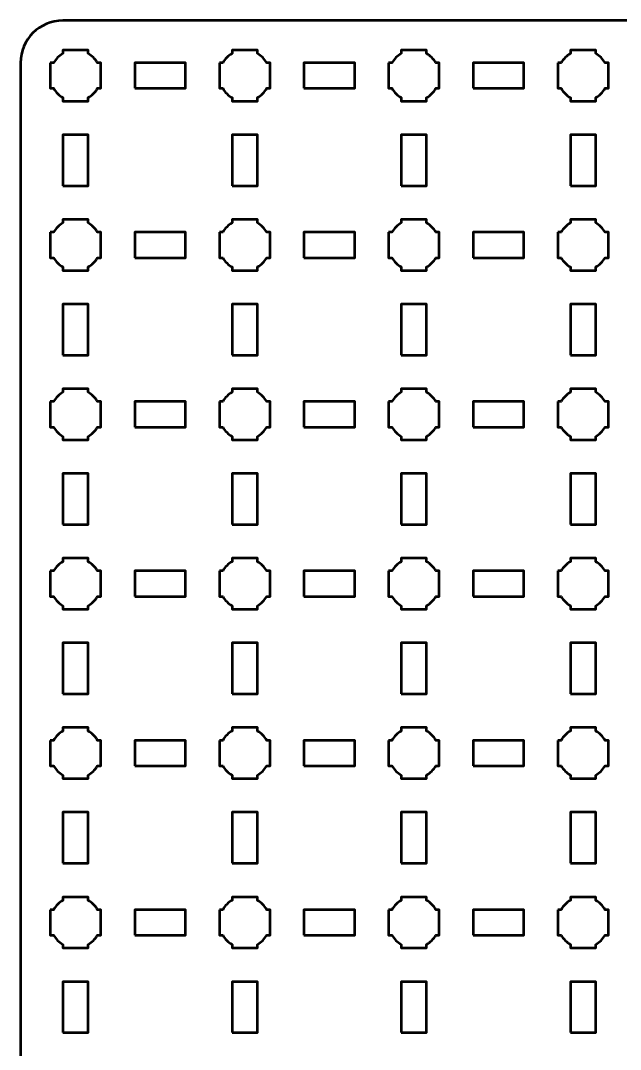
# Model space of a CAD drawing. Header units: centimetres. Extents: x -40.1 to 19.1, y -39.5 to 9.8.
# Drawn here: x -40.15 to -33.06, y -2.35 to 9.8 of the extents above; entities that cross this region are included whole.
import ezdxf

# ---------------------------------------------------------------- set-up
doc = ezdxf.new("R2010")
doc.units = ezdxf.units.CM
doc.header["$MEASUREMENT"] = 0
doc.layers.add('Layer 1', color=7, linetype='Continuous')

msp = doc.modelspace()

# ---------------------------------------------------------------- linework, layer by layer
at = {"layer": 'Layer 1', "color": 250, "lineweight": 53}
for points in [[(-38.8, 9), (-38.2, 9), (-38.2, 9.3), (-38.8, 9.3), (-38.8, 9)], [(-36.8, 9), (-36.2, 9), (-36.2, 9.3), (-36.8, 9.3), (-36.8, 9)], [(-34.8, 9), (-34.2, 9), (-34.2, 9.3), (-34.8, 9.3), (-34.8, 9)], [(-39.65, 7.85), (-39.35, 7.85), (-39.35, 8.45), (-39.65, 8.45), (-39.65, 7.85)], [(-37.65, 7.85), (-37.35, 7.85), (-37.35, 8.45), (-37.65, 8.45), (-37.65, 7.85)], [(-35.65, 7.85), (-35.35, 7.85), (-35.35, 8.45), (-35.65, 8.45), (-35.65, 7.85)], [(-33.65, 7.85), (-33.35, 7.85), (-33.35, 8.45), (-33.65, 8.45), (-33.65, 7.85)], [(-38.8, 7), (-38.2, 7), (-38.2, 7.3), (-38.8, 7.3), (-38.8, 7)], [(-36.8, 7), (-36.2, 7), (-36.2, 7.3), (-36.8, 7.3), (-36.8, 7)], [(-34.8, 7), (-34.2, 7), (-34.2, 7.3), (-34.8, 7.3), (-34.8, 7)], [(-39.65, 5.85), (-39.35, 5.85), (-39.35, 6.45), (-39.65, 6.45), (-39.65, 5.85)], [(-37.65, 5.85), (-37.35, 5.85), (-37.35, 6.45), (-37.65, 6.45), (-37.65, 5.85)], [(-35.65, 5.85), (-35.35, 5.85), (-35.35, 6.45), (-35.65, 6.45), (-35.65, 5.85)], [(-33.65, 5.85), (-33.35, 5.85), (-33.35, 6.45), (-33.65, 6.45), (-33.65, 5.85)], [(-38.8, 5), (-38.2, 5), (-38.2, 5.3), (-38.8, 5.3), (-38.8, 5)], [(-36.8, 5), (-36.2, 5), (-36.2, 5.3), (-36.8, 5.3), (-36.8, 5)], [(-34.8, 5), (-34.2, 5), (-34.2, 5.3), (-34.8, 5.3), (-34.8, 5)], [(-39.65, 3.85), (-39.35, 3.85), (-39.35, 4.45), (-39.65, 4.45), (-39.65, 3.85)], [(-37.65, 3.85), (-37.35, 3.85), (-37.35, 4.45), (-37.65, 4.45), (-37.65, 3.85)], [(-35.65, 3.85), (-35.35, 3.85), (-35.35, 4.45), (-35.65, 4.45), (-35.65, 3.85)], [(-33.65, 3.85), (-33.35, 3.85), (-33.35, 4.45), (-33.65, 4.45), (-33.65, 3.85)], [(-38.8, 3), (-38.2, 3), (-38.2, 3.3), (-38.8, 3.3), (-38.8, 3)], [(-36.8, 3), (-36.2, 3), (-36.2, 3.3), (-36.8, 3.3), (-36.8, 3)], [(-34.8, 3), (-34.2, 3), (-34.2, 3.3), (-34.8, 3.3), (-34.8, 3)], [(-39.65, 1.85), (-39.35, 1.85), (-39.35, 2.45), (-39.65, 2.45), (-39.65, 1.85)], [(-37.65, 1.85), (-37.35, 1.85), (-37.35, 2.45), (-37.65, 2.45), (-37.65, 1.85)], [(-35.65, 1.85), (-35.35, 1.85), (-35.35, 2.45), (-35.65, 2.45), (-35.65, 1.85)], [(-33.65, 1.85), (-33.35, 1.85), (-33.35, 2.45), (-33.65, 2.45), (-33.65, 1.85)], [(-38.8, 1), (-38.2, 1), (-38.2, 1.3), (-38.8, 1.3), (-38.8, 1)], [(-36.8, 1), (-36.2, 1), (-36.2, 1.3), (-36.8, 1.3), (-36.8, 1)], [(-34.8, 1), (-34.2, 1), (-34.2, 1.3), (-34.8, 1.3), (-34.8, 1)], [(-39.65, -0.15), (-39.35, -0.15), (-39.35, 0.45), (-39.65, 0.45), (-39.65, -0.15)], [(-37.65, -0.15), (-37.35, -0.15), (-37.35, 0.45), (-37.65, 0.45), (-37.65, -0.15)], [(-35.65, -0.15), (-35.35, -0.15), (-35.35, 0.45), (-35.65, 0.45), (-35.65, -0.15)], [(-33.65, -0.15), (-33.35, -0.15), (-33.35, 0.45), (-33.65, 0.45), (-33.65, -0.15)], [(-38.8, -1), (-38.2, -1), (-38.2, -0.7), (-38.8, -0.7), (-38.8, -1)], [(-36.8, -1), (-36.2, -1), (-36.2, -0.7), (-36.8, -0.7), (-36.8, -1)], [(-34.8, -1), (-34.2, -1), (-34.2, -0.7), (-34.8, -0.7), (-34.8, -1)], [(-39.65, -2.15), (-39.35, -2.15), (-39.35, -1.55), (-39.65, -1.55), (-39.65, -2.15)], [(-37.65, -2.15), (-37.35, -2.15), (-37.35, -1.55), (-37.65, -1.55), (-37.65, -2.15)], [(-35.65, -2.15), (-35.35, -2.15), (-35.35, -1.55), (-35.65, -1.55), (-35.65, -2.15)], [(-33.65, -2.15), (-33.35, -2.15), (-33.35, -1.55), (-33.65, -1.55), (-33.65, -2.15)]]:
    msp.add_lwpolyline(points, close=True, dxfattribs=at)
msp.add_open_spline([(-40.15, -39), (-40.15, -39), (-40.15, 9.3), (-40.15, 9.3), (-40.15, 9.3), (-40.15, 9.57609), (-39.92609, 9.8), (-39.65, 9.8), (-39.65, 9.8), (-39.65, 9.8), (18.65, 9.8), (18.65, 9.8), (18.65, 9.8), (18.92609, 9.8), (19.15, 9.57609), (19.15, 9.3), (19.15, 9.3), (19.15, 9.3), (19.15, -39), (19.15, -39), (19.15, -39), (19.15, -39.27609), (18.92609, -39.5), (18.65, -39.5), (18.65, -39.5), (18.65, -39.5), (-39.65, -39.5), (-39.65, -39.5), (-39.65, -39.5), (-39.92609, -39.5), (-40.15, -39.27609), (-40.15, -39)], degree=3, knots=[0, 0, 0, 0, 0.125, 0.125, 0.125, 0.125, 0.25, 0.25, 0.25, 0.25, 0.375, 0.375, 0.375, 0.375, 0.5, 0.5, 0.5, 0.5, 0.625, 0.625, 0.625, 0.625, 0.75, 0.75, 0.75, 0.75, 0.875, 0.875, 0.875, 0.875, 1, 1, 1, 1], dxfattribs=at)
at = {"layer": 'Layer 1', "lineweight": 53}
for points in [[(-39.8, 9.3), (-39.8, 9.3), (-39.75985, 9.3), (-39.75985, 9.3), (-39.75985, 9.3), (-39.7335, 9.34553), (-39.69553, 9.3835), (-39.65, 9.40985), (-39.65, 9.40985), (-39.65, 9.40985), (-39.65, 9.45), (-39.65, 9.45), (-39.65, 9.45), (-39.65, 9.45), (-39.5, 9.45), (-39.5, 9.45), (-39.5, 9.45), (-39.5, 9.45), (-39.35, 9.45), (-39.35, 9.45), (-39.35, 9.45), (-39.35, 9.45), (-39.35, 9.40985), (-39.35, 9.40985), (-39.35, 9.40985), (-39.30447, 9.3835), (-39.2665, 9.34553), (-39.24015, 9.3), (-39.24015, 9.3), (-39.24015, 9.3), (-39.2, 9.3), (-39.2, 9.3), (-39.2, 9.3), (-39.2, 9.3), (-39.2, 9.15), (-39.2, 9.15), (-39.2, 9.15), (-39.2, 9.15), (-39.2, 9), (-39.2, 9), (-39.2, 9), (-39.2, 9), (-39.24015, 9), (-39.24015, 9), (-39.24015, 9), (-39.2665, 8.95447), (-39.30447, 8.9165), (-39.35, 8.89015), (-39.35, 8.89015), (-39.35, 8.89015), (-39.35, 8.85), (-39.35, 8.85), (-39.35, 8.85), (-39.35, 8.85), (-39.5, 8.85), (-39.5, 8.85), (-39.5, 8.85), (-39.5, 8.85), (-39.65, 8.85), (-39.65, 8.85), (-39.65, 8.85), (-39.65, 8.85), (-39.65, 8.89015), (-39.65, 8.89015), (-39.65, 8.89015), (-39.69553, 8.9165), (-39.7335, 8.95447), (-39.75985, 9), (-39.75985, 9), (-39.75985, 9), (-39.8, 9), (-39.8, 9), (-39.8, 9), (-39.8, 9), (-39.8, 9.15), (-39.8, 9.15), (-39.8, 9.15), (-39.8, 9.15), (-39.8, 9.3), (-39.8, 9.3)], [(-37.8, 9.3), (-37.8, 9.3), (-37.75985, 9.3), (-37.75985, 9.3), (-37.75985, 9.3), (-37.7335, 9.34553), (-37.69553, 9.3835), (-37.65, 9.40985), (-37.65, 9.40985), (-37.65, 9.40985), (-37.65, 9.45), (-37.65, 9.45), (-37.65, 9.45), (-37.65, 9.45), (-37.5, 9.45), (-37.5, 9.45), (-37.5, 9.45), (-37.5, 9.45), (-37.35, 9.45), (-37.35, 9.45), (-37.35, 9.45), (-37.35, 9.45), (-37.35, 9.40985), (-37.35, 9.40985), (-37.35, 9.40985), (-37.30447, 9.3835), (-37.2665, 9.34553), (-37.24015, 9.3), (-37.24015, 9.3), (-37.24015, 9.3), (-37.2, 9.3), (-37.2, 9.3), (-37.2, 9.3), (-37.2, 9.3), (-37.2, 9.15), (-37.2, 9.15), (-37.2, 9.15), (-37.2, 9.15), (-37.2, 9), (-37.2, 9), (-37.2, 9), (-37.2, 9), (-37.24015, 9), (-37.24015, 9), (-37.24015, 9), (-37.2665, 8.95447), (-37.30447, 8.9165), (-37.35, 8.89015), (-37.35, 8.89015), (-37.35, 8.89015), (-37.35, 8.85), (-37.35, 8.85), (-37.35, 8.85), (-37.35, 8.85), (-37.5, 8.85), (-37.5, 8.85), (-37.5, 8.85), (-37.5, 8.85), (-37.65, 8.85), (-37.65, 8.85), (-37.65, 8.85), (-37.65, 8.85), (-37.65, 8.89015), (-37.65, 8.89015), (-37.65, 8.89015), (-37.69553, 8.9165), (-37.7335, 8.95447), (-37.75985, 9), (-37.75985, 9), (-37.75985, 9), (-37.8, 9), (-37.8, 9), (-37.8, 9), (-37.8, 9), (-37.8, 9.15), (-37.8, 9.15), (-37.8, 9.15), (-37.8, 9.15), (-37.8, 9.3), (-37.8, 9.3)], [(-35.8, 9.3), (-35.8, 9.3), (-35.75985, 9.3), (-35.75985, 9.3), (-35.75985, 9.3), (-35.7335, 9.34553), (-35.69553, 9.3835), (-35.65, 9.40985), (-35.65, 9.40985), (-35.65, 9.40985), (-35.65, 9.45), (-35.65, 9.45), (-35.65, 9.45), (-35.65, 9.45), (-35.5, 9.45), (-35.5, 9.45), (-35.5, 9.45), (-35.5, 9.45), (-35.35, 9.45), (-35.35, 9.45), (-35.35, 9.45), (-35.35, 9.45), (-35.35, 9.40985), (-35.35, 9.40985), (-35.35, 9.40985), (-35.30447, 9.3835), (-35.2665, 9.34553), (-35.24015, 9.3), (-35.24015, 9.3), (-35.24015, 9.3), (-35.2, 9.3), (-35.2, 9.3), (-35.2, 9.3), (-35.2, 9.3), (-35.2, 9.15), (-35.2, 9.15), (-35.2, 9.15), (-35.2, 9.15), (-35.2, 9), (-35.2, 9), (-35.2, 9), (-35.2, 9), (-35.24015, 9), (-35.24015, 9), (-35.24015, 9), (-35.2665, 8.95447), (-35.30447, 8.9165), (-35.35, 8.89015), (-35.35, 8.89015), (-35.35, 8.89015), (-35.35, 8.85), (-35.35, 8.85), (-35.35, 8.85), (-35.35, 8.85), (-35.5, 8.85), (-35.5, 8.85), (-35.5, 8.85), (-35.5, 8.85), (-35.65, 8.85), (-35.65, 8.85), (-35.65, 8.85), (-35.65, 8.85), (-35.65, 8.89015), (-35.65, 8.89015), (-35.65, 8.89015), (-35.69553, 8.9165), (-35.7335, 8.95447), (-35.75985, 9), (-35.75985, 9), (-35.75985, 9), (-35.8, 9), (-35.8, 9), (-35.8, 9), (-35.8, 9), (-35.8, 9.15), (-35.8, 9.15), (-35.8, 9.15), (-35.8, 9.15), (-35.8, 9.3), (-35.8, 9.3)], [(-33.8, 9.3), (-33.8, 9.3), (-33.75985, 9.3), (-33.75985, 9.3), (-33.75985, 9.3), (-33.7335, 9.34553), (-33.69553, 9.3835), (-33.65, 9.40985), (-33.65, 9.40985), (-33.65, 9.40985), (-33.65, 9.45), (-33.65, 9.45), (-33.65, 9.45), (-33.65, 9.45), (-33.5, 9.45), (-33.5, 9.45), (-33.5, 9.45), (-33.5, 9.45), (-33.35, 9.45), (-33.35, 9.45), (-33.35, 9.45), (-33.35, 9.45), (-33.35, 9.40985), (-33.35, 9.40985), (-33.35, 9.40985), (-33.30447, 9.3835), (-33.2665, 9.34553), (-33.24015, 9.3), (-33.24015, 9.3), (-33.24015, 9.3), (-33.2, 9.3), (-33.2, 9.3), (-33.2, 9.3), (-33.2, 9.3), (-33.2, 9.15), (-33.2, 9.15), (-33.2, 9.15), (-33.2, 9.15), (-33.2, 9), (-33.2, 9), (-33.2, 9), (-33.2, 9), (-33.24015, 9), (-33.24015, 9), (-33.24015, 9), (-33.2665, 8.95447), (-33.30447, 8.9165), (-33.35, 8.89015), (-33.35, 8.89015), (-33.35, 8.89015), (-33.35, 8.85), (-33.35, 8.85), (-33.35, 8.85), (-33.35, 8.85), (-33.5, 8.85), (-33.5, 8.85), (-33.5, 8.85), (-33.5, 8.85), (-33.65, 8.85), (-33.65, 8.85), (-33.65, 8.85), (-33.65, 8.85), (-33.65, 8.89015), (-33.65, 8.89015), (-33.65, 8.89015), (-33.69553, 8.9165), (-33.7335, 8.95447), (-33.75985, 9), (-33.75985, 9), (-33.75985, 9), (-33.8, 9), (-33.8, 9), (-33.8, 9), (-33.8, 9), (-33.8, 9.15), (-33.8, 9.15), (-33.8, 9.15), (-33.8, 9.15), (-33.8, 9.3), (-33.8, 9.3)], [(-39.8, 7.3), (-39.8, 7.3), (-39.75985, 7.3), (-39.75985, 7.3), (-39.75985, 7.3), (-39.7335, 7.34553), (-39.69553, 7.3835), (-39.65, 7.40985), (-39.65, 7.40985), (-39.65, 7.40985), (-39.65, 7.45), (-39.65, 7.45), (-39.65, 7.45), (-39.65, 7.45), (-39.5, 7.45), (-39.5, 7.45), (-39.5, 7.45), (-39.5, 7.45), (-39.35, 7.45), (-39.35, 7.45), (-39.35, 7.45), (-39.35, 7.45), (-39.35, 7.40985), (-39.35, 7.40985), (-39.35, 7.40985), (-39.30447, 7.3835), (-39.2665, 7.34553), (-39.24015, 7.3), (-39.24015, 7.3), (-39.24015, 7.3), (-39.2, 7.3), (-39.2, 7.3), (-39.2, 7.3), (-39.2, 7.3), (-39.2, 7.15), (-39.2, 7.15), (-39.2, 7.15), (-39.2, 7.15), (-39.2, 7), (-39.2, 7), (-39.2, 7), (-39.2, 7), (-39.24015, 7), (-39.24015, 7), (-39.24015, 7), (-39.2665, 6.95447), (-39.30447, 6.9165), (-39.35, 6.89015), (-39.35, 6.89015), (-39.35, 6.89015), (-39.35, 6.85), (-39.35, 6.85), (-39.35, 6.85), (-39.35, 6.85), (-39.5, 6.85), (-39.5, 6.85), (-39.5, 6.85), (-39.5, 6.85), (-39.65, 6.85), (-39.65, 6.85), (-39.65, 6.85), (-39.65, 6.85), (-39.65, 6.89015), (-39.65, 6.89015), (-39.65, 6.89015), (-39.69553, 6.9165), (-39.7335, 6.95447), (-39.75985, 7), (-39.75985, 7), (-39.75985, 7), (-39.8, 7), (-39.8, 7), (-39.8, 7), (-39.8, 7), (-39.8, 7.15), (-39.8, 7.15), (-39.8, 7.15), (-39.8, 7.15), (-39.8, 7.3), (-39.8, 7.3)], [(-37.8, 7.3), (-37.8, 7.3), (-37.75985, 7.3), (-37.75985, 7.3), (-37.75985, 7.3), (-37.7335, 7.34553), (-37.69553, 7.3835), (-37.65, 7.40985), (-37.65, 7.40985), (-37.65, 7.40985), (-37.65, 7.45), (-37.65, 7.45), (-37.65, 7.45), (-37.65, 7.45), (-37.5, 7.45), (-37.5, 7.45), (-37.5, 7.45), (-37.5, 7.45), (-37.35, 7.45), (-37.35, 7.45), (-37.35, 7.45), (-37.35, 7.45), (-37.35, 7.40985), (-37.35, 7.40985), (-37.35, 7.40985), (-37.30447, 7.3835), (-37.2665, 7.34553), (-37.24015, 7.3), (-37.24015, 7.3), (-37.24015, 7.3), (-37.2, 7.3), (-37.2, 7.3), (-37.2, 7.3), (-37.2, 7.3), (-37.2, 7.15), (-37.2, 7.15), (-37.2, 7.15), (-37.2, 7.15), (-37.2, 7), (-37.2, 7), (-37.2, 7), (-37.2, 7), (-37.24015, 7), (-37.24015, 7), (-37.24015, 7), (-37.2665, 6.95447), (-37.30447, 6.9165), (-37.35, 6.89015), (-37.35, 6.89015), (-37.35, 6.89015), (-37.35, 6.85), (-37.35, 6.85), (-37.35, 6.85), (-37.35, 6.85), (-37.5, 6.85), (-37.5, 6.85), (-37.5, 6.85), (-37.5, 6.85), (-37.65, 6.85), (-37.65, 6.85), (-37.65, 6.85), (-37.65, 6.85), (-37.65, 6.89015), (-37.65, 6.89015), (-37.65, 6.89015), (-37.69553, 6.9165), (-37.7335, 6.95447), (-37.75985, 7), (-37.75985, 7), (-37.75985, 7), (-37.8, 7), (-37.8, 7), (-37.8, 7), (-37.8, 7), (-37.8, 7.15), (-37.8, 7.15), (-37.8, 7.15), (-37.8, 7.15), (-37.8, 7.3), (-37.8, 7.3)], [(-35.8, 7.3), (-35.8, 7.3), (-35.75985, 7.3), (-35.75985, 7.3), (-35.75985, 7.3), (-35.7335, 7.34553), (-35.69553, 7.3835), (-35.65, 7.40985), (-35.65, 7.40985), (-35.65, 7.40985), (-35.65, 7.45), (-35.65, 7.45), (-35.65, 7.45), (-35.65, 7.45), (-35.5, 7.45), (-35.5, 7.45), (-35.5, 7.45), (-35.5, 7.45), (-35.35, 7.45), (-35.35, 7.45), (-35.35, 7.45), (-35.35, 7.45), (-35.35, 7.40985), (-35.35, 7.40985), (-35.35, 7.40985), (-35.30447, 7.3835), (-35.2665, 7.34553), (-35.24015, 7.3), (-35.24015, 7.3), (-35.24015, 7.3), (-35.2, 7.3), (-35.2, 7.3), (-35.2, 7.3), (-35.2, 7.3), (-35.2, 7.15), (-35.2, 7.15), (-35.2, 7.15), (-35.2, 7.15), (-35.2, 7), (-35.2, 7), (-35.2, 7), (-35.2, 7), (-35.24015, 7), (-35.24015, 7), (-35.24015, 7), (-35.2665, 6.95447), (-35.30447, 6.9165), (-35.35, 6.89015), (-35.35, 6.89015), (-35.35, 6.89015), (-35.35, 6.85), (-35.35, 6.85), (-35.35, 6.85), (-35.35, 6.85), (-35.5, 6.85), (-35.5, 6.85), (-35.5, 6.85), (-35.5, 6.85), (-35.65, 6.85), (-35.65, 6.85), (-35.65, 6.85), (-35.65, 6.85), (-35.65, 6.89015), (-35.65, 6.89015), (-35.65, 6.89015), (-35.69553, 6.9165), (-35.7335, 6.95447), (-35.75985, 7), (-35.75985, 7), (-35.75985, 7), (-35.8, 7), (-35.8, 7), (-35.8, 7), (-35.8, 7), (-35.8, 7.15), (-35.8, 7.15), (-35.8, 7.15), (-35.8, 7.15), (-35.8, 7.3), (-35.8, 7.3)], [(-33.8, 7.3), (-33.8, 7.3), (-33.75985, 7.3), (-33.75985, 7.3), (-33.75985, 7.3), (-33.7335, 7.34553), (-33.69553, 7.3835), (-33.65, 7.40985), (-33.65, 7.40985), (-33.65, 7.40985), (-33.65, 7.45), (-33.65, 7.45), (-33.65, 7.45), (-33.65, 7.45), (-33.5, 7.45), (-33.5, 7.45), (-33.5, 7.45), (-33.5, 7.45), (-33.35, 7.45), (-33.35, 7.45), (-33.35, 7.45), (-33.35, 7.45), (-33.35, 7.40985), (-33.35, 7.40985), (-33.35, 7.40985), (-33.30447, 7.3835), (-33.2665, 7.34553), (-33.24015, 7.3), (-33.24015, 7.3), (-33.24015, 7.3), (-33.2, 7.3), (-33.2, 7.3), (-33.2, 7.3), (-33.2, 7.3), (-33.2, 7.15), (-33.2, 7.15), (-33.2, 7.15), (-33.2, 7.15), (-33.2, 7), (-33.2, 7), (-33.2, 7), (-33.2, 7), (-33.24015, 7), (-33.24015, 7), (-33.24015, 7), (-33.2665, 6.95447), (-33.30447, 6.9165), (-33.35, 6.89015), (-33.35, 6.89015), (-33.35, 6.89015), (-33.35, 6.85), (-33.35, 6.85), (-33.35, 6.85), (-33.35, 6.85), (-33.5, 6.85), (-33.5, 6.85), (-33.5, 6.85), (-33.5, 6.85), (-33.65, 6.85), (-33.65, 6.85), (-33.65, 6.85), (-33.65, 6.85), (-33.65, 6.89015), (-33.65, 6.89015), (-33.65, 6.89015), (-33.69553, 6.9165), (-33.7335, 6.95447), (-33.75985, 7), (-33.75985, 7), (-33.75985, 7), (-33.8, 7), (-33.8, 7), (-33.8, 7), (-33.8, 7), (-33.8, 7.15), (-33.8, 7.15), (-33.8, 7.15), (-33.8, 7.15), (-33.8, 7.3), (-33.8, 7.3)], [(-39.8, 5.3), (-39.8, 5.3), (-39.75985, 5.3), (-39.75985, 5.3), (-39.75985, 5.3), (-39.7335, 5.34553), (-39.69553, 5.3835), (-39.65, 5.40985), (-39.65, 5.40985), (-39.65, 5.40985), (-39.65, 5.45), (-39.65, 5.45), (-39.65, 5.45), (-39.65, 5.45), (-39.5, 5.45), (-39.5, 5.45), (-39.5, 5.45), (-39.5, 5.45), (-39.35, 5.45), (-39.35, 5.45), (-39.35, 5.45), (-39.35, 5.45), (-39.35, 5.40985), (-39.35, 5.40985), (-39.35, 5.40985), (-39.30447, 5.3835), (-39.2665, 5.34553), (-39.24015, 5.3), (-39.24015, 5.3), (-39.24015, 5.3), (-39.2, 5.3), (-39.2, 5.3), (-39.2, 5.3), (-39.2, 5.3), (-39.2, 5.15), (-39.2, 5.15), (-39.2, 5.15), (-39.2, 5.15), (-39.2, 5), (-39.2, 5), (-39.2, 5), (-39.2, 5), (-39.24015, 5), (-39.24015, 5), (-39.24015, 5), (-39.2665, 4.95447), (-39.30447, 4.9165), (-39.35, 4.89015), (-39.35, 4.89015), (-39.35, 4.89015), (-39.35, 4.85), (-39.35, 4.85), (-39.35, 4.85), (-39.35, 4.85), (-39.5, 4.85), (-39.5, 4.85), (-39.5, 4.85), (-39.5, 4.85), (-39.65, 4.85), (-39.65, 4.85), (-39.65, 4.85), (-39.65, 4.85), (-39.65, 4.89015), (-39.65, 4.89015), (-39.65, 4.89015), (-39.69553, 4.9165), (-39.7335, 4.95447), (-39.75985, 5), (-39.75985, 5), (-39.75985, 5), (-39.8, 5), (-39.8, 5), (-39.8, 5), (-39.8, 5), (-39.8, 5.15), (-39.8, 5.15), (-39.8, 5.15), (-39.8, 5.15), (-39.8, 5.3), (-39.8, 5.3)], [(-37.8, 5.3), (-37.8, 5.3), (-37.75985, 5.3), (-37.75985, 5.3), (-37.75985, 5.3), (-37.7335, 5.34553), (-37.69553, 5.3835), (-37.65, 5.40985), (-37.65, 5.40985), (-37.65, 5.40985), (-37.65, 5.45), (-37.65, 5.45), (-37.65, 5.45), (-37.65, 5.45), (-37.5, 5.45), (-37.5, 5.45), (-37.5, 5.45), (-37.5, 5.45), (-37.35, 5.45), (-37.35, 5.45), (-37.35, 5.45), (-37.35, 5.45), (-37.35, 5.40985), (-37.35, 5.40985), (-37.35, 5.40985), (-37.30447, 5.3835), (-37.2665, 5.34553), (-37.24015, 5.3), (-37.24015, 5.3), (-37.24015, 5.3), (-37.2, 5.3), (-37.2, 5.3), (-37.2, 5.3), (-37.2, 5.3), (-37.2, 5.15), (-37.2, 5.15), (-37.2, 5.15), (-37.2, 5.15), (-37.2, 5), (-37.2, 5), (-37.2, 5), (-37.2, 5), (-37.24015, 5), (-37.24015, 5), (-37.24015, 5), (-37.2665, 4.95447), (-37.30447, 4.9165), (-37.35, 4.89015), (-37.35, 4.89015), (-37.35, 4.89015), (-37.35, 4.85), (-37.35, 4.85), (-37.35, 4.85), (-37.35, 4.85), (-37.5, 4.85), (-37.5, 4.85), (-37.5, 4.85), (-37.5, 4.85), (-37.65, 4.85), (-37.65, 4.85), (-37.65, 4.85), (-37.65, 4.85), (-37.65, 4.89015), (-37.65, 4.89015), (-37.65, 4.89015), (-37.69553, 4.9165), (-37.7335, 4.95447), (-37.75985, 5), (-37.75985, 5), (-37.75985, 5), (-37.8, 5), (-37.8, 5), (-37.8, 5), (-37.8, 5), (-37.8, 5.15), (-37.8, 5.15), (-37.8, 5.15), (-37.8, 5.15), (-37.8, 5.3), (-37.8, 5.3)], [(-35.8, 5.3), (-35.8, 5.3), (-35.75985, 5.3), (-35.75985, 5.3), (-35.75985, 5.3), (-35.7335, 5.34553), (-35.69553, 5.3835), (-35.65, 5.40985), (-35.65, 5.40985), (-35.65, 5.40985), (-35.65, 5.45), (-35.65, 5.45), (-35.65, 5.45), (-35.65, 5.45), (-35.5, 5.45), (-35.5, 5.45), (-35.5, 5.45), (-35.5, 5.45), (-35.35, 5.45), (-35.35, 5.45), (-35.35, 5.45), (-35.35, 5.45), (-35.35, 5.40985), (-35.35, 5.40985), (-35.35, 5.40985), (-35.30447, 5.3835), (-35.2665, 5.34553), (-35.24015, 5.3), (-35.24015, 5.3), (-35.24015, 5.3), (-35.2, 5.3), (-35.2, 5.3), (-35.2, 5.3), (-35.2, 5.3), (-35.2, 5.15), (-35.2, 5.15), (-35.2, 5.15), (-35.2, 5.15), (-35.2, 5), (-35.2, 5), (-35.2, 5), (-35.2, 5), (-35.24015, 5), (-35.24015, 5), (-35.24015, 5), (-35.2665, 4.95447), (-35.30447, 4.9165), (-35.35, 4.89015), (-35.35, 4.89015), (-35.35, 4.89015), (-35.35, 4.85), (-35.35, 4.85), (-35.35, 4.85), (-35.35, 4.85), (-35.5, 4.85), (-35.5, 4.85), (-35.5, 4.85), (-35.5, 4.85), (-35.65, 4.85), (-35.65, 4.85), (-35.65, 4.85), (-35.65, 4.85), (-35.65, 4.89015), (-35.65, 4.89015), (-35.65, 4.89015), (-35.69553, 4.9165), (-35.7335, 4.95447), (-35.75985, 5), (-35.75985, 5), (-35.75985, 5), (-35.8, 5), (-35.8, 5), (-35.8, 5), (-35.8, 5), (-35.8, 5.15), (-35.8, 5.15), (-35.8, 5.15), (-35.8, 5.15), (-35.8, 5.3), (-35.8, 5.3)], [(-33.8, 5.3), (-33.8, 5.3), (-33.75985, 5.3), (-33.75985, 5.3), (-33.75985, 5.3), (-33.7335, 5.34553), (-33.69553, 5.3835), (-33.65, 5.40985), (-33.65, 5.40985), (-33.65, 5.40985), (-33.65, 5.45), (-33.65, 5.45), (-33.65, 5.45), (-33.65, 5.45), (-33.5, 5.45), (-33.5, 5.45), (-33.5, 5.45), (-33.5, 5.45), (-33.35, 5.45), (-33.35, 5.45), (-33.35, 5.45), (-33.35, 5.45), (-33.35, 5.40985), (-33.35, 5.40985), (-33.35, 5.40985), (-33.30447, 5.3835), (-33.2665, 5.34553), (-33.24015, 5.3), (-33.24015, 5.3), (-33.24015, 5.3), (-33.2, 5.3), (-33.2, 5.3), (-33.2, 5.3), (-33.2, 5.3), (-33.2, 5.15), (-33.2, 5.15), (-33.2, 5.15), (-33.2, 5.15), (-33.2, 5), (-33.2, 5), (-33.2, 5), (-33.2, 5), (-33.24015, 5), (-33.24015, 5), (-33.24015, 5), (-33.2665, 4.95447), (-33.30447, 4.9165), (-33.35, 4.89015), (-33.35, 4.89015), (-33.35, 4.89015), (-33.35, 4.85), (-33.35, 4.85), (-33.35, 4.85), (-33.35, 4.85), (-33.5, 4.85), (-33.5, 4.85), (-33.5, 4.85), (-33.5, 4.85), (-33.65, 4.85), (-33.65, 4.85), (-33.65, 4.85), (-33.65, 4.85), (-33.65, 4.89015), (-33.65, 4.89015), (-33.65, 4.89015), (-33.69553, 4.9165), (-33.7335, 4.95447), (-33.75985, 5), (-33.75985, 5), (-33.75985, 5), (-33.8, 5), (-33.8, 5), (-33.8, 5), (-33.8, 5), (-33.8, 5.15), (-33.8, 5.15), (-33.8, 5.15), (-33.8, 5.15), (-33.8, 5.3), (-33.8, 5.3)], [(-39.8, 3.3), (-39.8, 3.3), (-39.75985, 3.3), (-39.75985, 3.3), (-39.75985, 3.3), (-39.7335, 3.34553), (-39.69553, 3.3835), (-39.65, 3.40985), (-39.65, 3.40985), (-39.65, 3.40985), (-39.65, 3.45), (-39.65, 3.45), (-39.65, 3.45), (-39.65, 3.45), (-39.5, 3.45), (-39.5, 3.45), (-39.5, 3.45), (-39.5, 3.45), (-39.35, 3.45), (-39.35, 3.45), (-39.35, 3.45), (-39.35, 3.45), (-39.35, 3.40985), (-39.35, 3.40985), (-39.35, 3.40985), (-39.30447, 3.3835), (-39.2665, 3.34553), (-39.24015, 3.3), (-39.24015, 3.3), (-39.24015, 3.3), (-39.2, 3.3), (-39.2, 3.3), (-39.2, 3.3), (-39.2, 3.3), (-39.2, 3.15), (-39.2, 3.15), (-39.2, 3.15), (-39.2, 3.15), (-39.2, 3), (-39.2, 3), (-39.2, 3), (-39.2, 3), (-39.24015, 3), (-39.24015, 3), (-39.24015, 3), (-39.2665, 2.95447), (-39.30447, 2.9165), (-39.35, 2.89015), (-39.35, 2.89015), (-39.35, 2.89015), (-39.35, 2.85), (-39.35, 2.85), (-39.35, 2.85), (-39.35, 2.85), (-39.5, 2.85), (-39.5, 2.85), (-39.5, 2.85), (-39.5, 2.85), (-39.65, 2.85), (-39.65, 2.85), (-39.65, 2.85), (-39.65, 2.85), (-39.65, 2.89015), (-39.65, 2.89015), (-39.65, 2.89015), (-39.69553, 2.9165), (-39.7335, 2.95447), (-39.75985, 3), (-39.75985, 3), (-39.75985, 3), (-39.8, 3), (-39.8, 3), (-39.8, 3), (-39.8, 3), (-39.8, 3.15), (-39.8, 3.15), (-39.8, 3.15), (-39.8, 3.15), (-39.8, 3.3), (-39.8, 3.3)], [(-37.8, 3.3), (-37.8, 3.3), (-37.75985, 3.3), (-37.75985, 3.3), (-37.75985, 3.3), (-37.7335, 3.34553), (-37.69553, 3.3835), (-37.65, 3.40985), (-37.65, 3.40985), (-37.65, 3.40985), (-37.65, 3.45), (-37.65, 3.45), (-37.65, 3.45), (-37.65, 3.45), (-37.5, 3.45), (-37.5, 3.45), (-37.5, 3.45), (-37.5, 3.45), (-37.35, 3.45), (-37.35, 3.45), (-37.35, 3.45), (-37.35, 3.45), (-37.35, 3.40985), (-37.35, 3.40985), (-37.35, 3.40985), (-37.30447, 3.3835), (-37.2665, 3.34553), (-37.24015, 3.3), (-37.24015, 3.3), (-37.24015, 3.3), (-37.2, 3.3), (-37.2, 3.3), (-37.2, 3.3), (-37.2, 3.3), (-37.2, 3.15), (-37.2, 3.15), (-37.2, 3.15), (-37.2, 3.15), (-37.2, 3), (-37.2, 3), (-37.2, 3), (-37.2, 3), (-37.24015, 3), (-37.24015, 3), (-37.24015, 3), (-37.2665, 2.95447), (-37.30447, 2.9165), (-37.35, 2.89015), (-37.35, 2.89015), (-37.35, 2.89015), (-37.35, 2.85), (-37.35, 2.85), (-37.35, 2.85), (-37.35, 2.85), (-37.5, 2.85), (-37.5, 2.85), (-37.5, 2.85), (-37.5, 2.85), (-37.65, 2.85), (-37.65, 2.85), (-37.65, 2.85), (-37.65, 2.85), (-37.65, 2.89015), (-37.65, 2.89015), (-37.65, 2.89015), (-37.69553, 2.9165), (-37.7335, 2.95447), (-37.75985, 3), (-37.75985, 3), (-37.75985, 3), (-37.8, 3), (-37.8, 3), (-37.8, 3), (-37.8, 3), (-37.8, 3.15), (-37.8, 3.15), (-37.8, 3.15), (-37.8, 3.15), (-37.8, 3.3), (-37.8, 3.3)], [(-35.8, 3.3), (-35.8, 3.3), (-35.75985, 3.3), (-35.75985, 3.3), (-35.75985, 3.3), (-35.7335, 3.34553), (-35.69553, 3.3835), (-35.65, 3.40985), (-35.65, 3.40985), (-35.65, 3.40985), (-35.65, 3.45), (-35.65, 3.45), (-35.65, 3.45), (-35.65, 3.45), (-35.5, 3.45), (-35.5, 3.45), (-35.5, 3.45), (-35.5, 3.45), (-35.35, 3.45), (-35.35, 3.45), (-35.35, 3.45), (-35.35, 3.45), (-35.35, 3.40985), (-35.35, 3.40985), (-35.35, 3.40985), (-35.30447, 3.3835), (-35.2665, 3.34553), (-35.24015, 3.3), (-35.24015, 3.3), (-35.24015, 3.3), (-35.2, 3.3), (-35.2, 3.3), (-35.2, 3.3), (-35.2, 3.3), (-35.2, 3.15), (-35.2, 3.15), (-35.2, 3.15), (-35.2, 3.15), (-35.2, 3), (-35.2, 3), (-35.2, 3), (-35.2, 3), (-35.24015, 3), (-35.24015, 3), (-35.24015, 3), (-35.2665, 2.95447), (-35.30447, 2.9165), (-35.35, 2.89015), (-35.35, 2.89015), (-35.35, 2.89015), (-35.35, 2.85), (-35.35, 2.85), (-35.35, 2.85), (-35.35, 2.85), (-35.5, 2.85), (-35.5, 2.85), (-35.5, 2.85), (-35.5, 2.85), (-35.65, 2.85), (-35.65, 2.85), (-35.65, 2.85), (-35.65, 2.85), (-35.65, 2.89015), (-35.65, 2.89015), (-35.65, 2.89015), (-35.69553, 2.9165), (-35.7335, 2.95447), (-35.75985, 3), (-35.75985, 3), (-35.75985, 3), (-35.8, 3), (-35.8, 3), (-35.8, 3), (-35.8, 3), (-35.8, 3.15), (-35.8, 3.15), (-35.8, 3.15), (-35.8, 3.15), (-35.8, 3.3), (-35.8, 3.3)], [(-33.8, 3.3), (-33.8, 3.3), (-33.75985, 3.3), (-33.75985, 3.3), (-33.75985, 3.3), (-33.7335, 3.34553), (-33.69553, 3.3835), (-33.65, 3.40985), (-33.65, 3.40985), (-33.65, 3.40985), (-33.65, 3.45), (-33.65, 3.45), (-33.65, 3.45), (-33.65, 3.45), (-33.5, 3.45), (-33.5, 3.45), (-33.5, 3.45), (-33.5, 3.45), (-33.35, 3.45), (-33.35, 3.45), (-33.35, 3.45), (-33.35, 3.45), (-33.35, 3.40985), (-33.35, 3.40985), (-33.35, 3.40985), (-33.30447, 3.3835), (-33.2665, 3.34553), (-33.24015, 3.3), (-33.24015, 3.3), (-33.24015, 3.3), (-33.2, 3.3), (-33.2, 3.3), (-33.2, 3.3), (-33.2, 3.3), (-33.2, 3.15), (-33.2, 3.15), (-33.2, 3.15), (-33.2, 3.15), (-33.2, 3), (-33.2, 3), (-33.2, 3), (-33.2, 3), (-33.24015, 3), (-33.24015, 3), (-33.24015, 3), (-33.2665, 2.95447), (-33.30447, 2.9165), (-33.35, 2.89015), (-33.35, 2.89015), (-33.35, 2.89015), (-33.35, 2.85), (-33.35, 2.85), (-33.35, 2.85), (-33.35, 2.85), (-33.5, 2.85), (-33.5, 2.85), (-33.5, 2.85), (-33.5, 2.85), (-33.65, 2.85), (-33.65, 2.85), (-33.65, 2.85), (-33.65, 2.85), (-33.65, 2.89015), (-33.65, 2.89015), (-33.65, 2.89015), (-33.69553, 2.9165), (-33.7335, 2.95447), (-33.75985, 3), (-33.75985, 3), (-33.75985, 3), (-33.8, 3), (-33.8, 3), (-33.8, 3), (-33.8, 3), (-33.8, 3.15), (-33.8, 3.15), (-33.8, 3.15), (-33.8, 3.15), (-33.8, 3.3), (-33.8, 3.3)], [(-39.8, 1.3), (-39.8, 1.3), (-39.75985, 1.3), (-39.75985, 1.3), (-39.75985, 1.3), (-39.7335, 1.34553), (-39.69553, 1.3835), (-39.65, 1.40985), (-39.65, 1.40985), (-39.65, 1.40985), (-39.65, 1.45), (-39.65, 1.45), (-39.65, 1.45), (-39.65, 1.45), (-39.5, 1.45), (-39.5, 1.45), (-39.5, 1.45), (-39.5, 1.45), (-39.35, 1.45), (-39.35, 1.45), (-39.35, 1.45), (-39.35, 1.45), (-39.35, 1.40985), (-39.35, 1.40985), (-39.35, 1.40985), (-39.30447, 1.3835), (-39.2665, 1.34553), (-39.24015, 1.3), (-39.24015, 1.3), (-39.24015, 1.3), (-39.2, 1.3), (-39.2, 1.3), (-39.2, 1.3), (-39.2, 1.3), (-39.2, 1.15), (-39.2, 1.15), (-39.2, 1.15), (-39.2, 1.15), (-39.2, 1), (-39.2, 1), (-39.2, 1), (-39.2, 1), (-39.24015, 1), (-39.24015, 1), (-39.24015, 1), (-39.2665, 0.95447), (-39.30447, 0.9165), (-39.35, 0.89015), (-39.35, 0.89015), (-39.35, 0.89015), (-39.35, 0.85), (-39.35, 0.85), (-39.35, 0.85), (-39.35, 0.85), (-39.5, 0.85), (-39.5, 0.85), (-39.5, 0.85), (-39.5, 0.85), (-39.65, 0.85), (-39.65, 0.85), (-39.65, 0.85), (-39.65, 0.85), (-39.65, 0.89015), (-39.65, 0.89015), (-39.65, 0.89015), (-39.69553, 0.9165), (-39.7335, 0.95447), (-39.75985, 1), (-39.75985, 1), (-39.75985, 1), (-39.8, 1), (-39.8, 1), (-39.8, 1), (-39.8, 1), (-39.8, 1.15), (-39.8, 1.15), (-39.8, 1.15), (-39.8, 1.15), (-39.8, 1.3), (-39.8, 1.3)], [(-37.8, 1.3), (-37.8, 1.3), (-37.75985, 1.3), (-37.75985, 1.3), (-37.75985, 1.3), (-37.7335, 1.34553), (-37.69553, 1.3835), (-37.65, 1.40985), (-37.65, 1.40985), (-37.65, 1.40985), (-37.65, 1.45), (-37.65, 1.45), (-37.65, 1.45), (-37.65, 1.45), (-37.5, 1.45), (-37.5, 1.45), (-37.5, 1.45), (-37.5, 1.45), (-37.35, 1.45), (-37.35, 1.45), (-37.35, 1.45), (-37.35, 1.45), (-37.35, 1.40985), (-37.35, 1.40985), (-37.35, 1.40985), (-37.30447, 1.3835), (-37.2665, 1.34553), (-37.24015, 1.3), (-37.24015, 1.3), (-37.24015, 1.3), (-37.2, 1.3), (-37.2, 1.3), (-37.2, 1.3), (-37.2, 1.3), (-37.2, 1.15), (-37.2, 1.15), (-37.2, 1.15), (-37.2, 1.15), (-37.2, 1), (-37.2, 1), (-37.2, 1), (-37.2, 1), (-37.24015, 1), (-37.24015, 1), (-37.24015, 1), (-37.2665, 0.95447), (-37.30447, 0.9165), (-37.35, 0.89015), (-37.35, 0.89015), (-37.35, 0.89015), (-37.35, 0.85), (-37.35, 0.85), (-37.35, 0.85), (-37.35, 0.85), (-37.5, 0.85), (-37.5, 0.85), (-37.5, 0.85), (-37.5, 0.85), (-37.65, 0.85), (-37.65, 0.85), (-37.65, 0.85), (-37.65, 0.85), (-37.65, 0.89015), (-37.65, 0.89015), (-37.65, 0.89015), (-37.69553, 0.9165), (-37.7335, 0.95447), (-37.75985, 1), (-37.75985, 1), (-37.75985, 1), (-37.8, 1), (-37.8, 1), (-37.8, 1), (-37.8, 1), (-37.8, 1.15), (-37.8, 1.15), (-37.8, 1.15), (-37.8, 1.15), (-37.8, 1.3), (-37.8, 1.3)], [(-35.8, 1.3), (-35.8, 1.3), (-35.75985, 1.3), (-35.75985, 1.3), (-35.75985, 1.3), (-35.7335, 1.34553), (-35.69553, 1.3835), (-35.65, 1.40985), (-35.65, 1.40985), (-35.65, 1.40985), (-35.65, 1.45), (-35.65, 1.45), (-35.65, 1.45), (-35.65, 1.45), (-35.5, 1.45), (-35.5, 1.45), (-35.5, 1.45), (-35.5, 1.45), (-35.35, 1.45), (-35.35, 1.45), (-35.35, 1.45), (-35.35, 1.45), (-35.35, 1.40985), (-35.35, 1.40985), (-35.35, 1.40985), (-35.30447, 1.3835), (-35.2665, 1.34553), (-35.24015, 1.3), (-35.24015, 1.3), (-35.24015, 1.3), (-35.2, 1.3), (-35.2, 1.3), (-35.2, 1.3), (-35.2, 1.3), (-35.2, 1.15), (-35.2, 1.15), (-35.2, 1.15), (-35.2, 1.15), (-35.2, 1), (-35.2, 1), (-35.2, 1), (-35.2, 1), (-35.24015, 1), (-35.24015, 1), (-35.24015, 1), (-35.2665, 0.95447), (-35.30447, 0.9165), (-35.35, 0.89015), (-35.35, 0.89015), (-35.35, 0.89015), (-35.35, 0.85), (-35.35, 0.85), (-35.35, 0.85), (-35.35, 0.85), (-35.5, 0.85), (-35.5, 0.85), (-35.5, 0.85), (-35.5, 0.85), (-35.65, 0.85), (-35.65, 0.85), (-35.65, 0.85), (-35.65, 0.85), (-35.65, 0.89015), (-35.65, 0.89015), (-35.65, 0.89015), (-35.69553, 0.9165), (-35.7335, 0.95447), (-35.75985, 1), (-35.75985, 1), (-35.75985, 1), (-35.8, 1), (-35.8, 1), (-35.8, 1), (-35.8, 1), (-35.8, 1.15), (-35.8, 1.15), (-35.8, 1.15), (-35.8, 1.15), (-35.8, 1.3), (-35.8, 1.3)], [(-33.8, 1.3), (-33.8, 1.3), (-33.75985, 1.3), (-33.75985, 1.3), (-33.75985, 1.3), (-33.7335, 1.34553), (-33.69553, 1.3835), (-33.65, 1.40985), (-33.65, 1.40985), (-33.65, 1.40985), (-33.65, 1.45), (-33.65, 1.45), (-33.65, 1.45), (-33.65, 1.45), (-33.5, 1.45), (-33.5, 1.45), (-33.5, 1.45), (-33.5, 1.45), (-33.35, 1.45), (-33.35, 1.45), (-33.35, 1.45), (-33.35, 1.45), (-33.35, 1.40985), (-33.35, 1.40985), (-33.35, 1.40985), (-33.30447, 1.3835), (-33.2665, 1.34553), (-33.24015, 1.3), (-33.24015, 1.3), (-33.24015, 1.3), (-33.2, 1.3), (-33.2, 1.3), (-33.2, 1.3), (-33.2, 1.3), (-33.2, 1.15), (-33.2, 1.15), (-33.2, 1.15), (-33.2, 1.15), (-33.2, 1), (-33.2, 1), (-33.2, 1), (-33.2, 1), (-33.24015, 1), (-33.24015, 1), (-33.24015, 1), (-33.2665, 0.95447), (-33.30447, 0.9165), (-33.35, 0.89015), (-33.35, 0.89015), (-33.35, 0.89015), (-33.35, 0.85), (-33.35, 0.85), (-33.35, 0.85), (-33.35, 0.85), (-33.5, 0.85), (-33.5, 0.85), (-33.5, 0.85), (-33.5, 0.85), (-33.65, 0.85), (-33.65, 0.85), (-33.65, 0.85), (-33.65, 0.85), (-33.65, 0.89015), (-33.65, 0.89015), (-33.65, 0.89015), (-33.69553, 0.9165), (-33.7335, 0.95447), (-33.75985, 1), (-33.75985, 1), (-33.75985, 1), (-33.8, 1), (-33.8, 1), (-33.8, 1), (-33.8, 1), (-33.8, 1.15), (-33.8, 1.15), (-33.8, 1.15), (-33.8, 1.15), (-33.8, 1.3), (-33.8, 1.3)], [(-39.8, -0.7), (-39.8, -0.7), (-39.75985, -0.7), (-39.75985, -0.7), (-39.75985, -0.7), (-39.7335, -0.65447), (-39.69553, -0.6165), (-39.65, -0.59015), (-39.65, -0.59015), (-39.65, -0.59015), (-39.65, -0.55), (-39.65, -0.55), (-39.65, -0.55), (-39.65, -0.55), (-39.5, -0.55), (-39.5, -0.55), (-39.5, -0.55), (-39.5, -0.55), (-39.35, -0.55), (-39.35, -0.55), (-39.35, -0.55), (-39.35, -0.55), (-39.35, -0.59015), (-39.35, -0.59015), (-39.35, -0.59015), (-39.30447, -0.6165), (-39.2665, -0.65447), (-39.24015, -0.7), (-39.24015, -0.7), (-39.24015, -0.7), (-39.2, -0.7), (-39.2, -0.7), (-39.2, -0.7), (-39.2, -0.7), (-39.2, -0.85), (-39.2, -0.85), (-39.2, -0.85), (-39.2, -0.85), (-39.2, -1), (-39.2, -1), (-39.2, -1), (-39.2, -1), (-39.24015, -1), (-39.24015, -1), (-39.24015, -1), (-39.2665, -1.04553), (-39.30447, -1.0835), (-39.35, -1.10985), (-39.35, -1.10985), (-39.35, -1.10985), (-39.35, -1.15), (-39.35, -1.15), (-39.35, -1.15), (-39.35, -1.15), (-39.5, -1.15), (-39.5, -1.15), (-39.5, -1.15), (-39.5, -1.15), (-39.65, -1.15), (-39.65, -1.15), (-39.65, -1.15), (-39.65, -1.15), (-39.65, -1.10985), (-39.65, -1.10985), (-39.65, -1.10985), (-39.69553, -1.0835), (-39.7335, -1.04553), (-39.75985, -1), (-39.75985, -1), (-39.75985, -1), (-39.8, -1), (-39.8, -1), (-39.8, -1), (-39.8, -1), (-39.8, -0.85), (-39.8, -0.85), (-39.8, -0.85), (-39.8, -0.85), (-39.8, -0.7), (-39.8, -0.7)], [(-37.8, -0.7), (-37.8, -0.7), (-37.75985, -0.7), (-37.75985, -0.7), (-37.75985, -0.7), (-37.7335, -0.65447), (-37.69553, -0.6165), (-37.65, -0.59015), (-37.65, -0.59015), (-37.65, -0.59015), (-37.65, -0.55), (-37.65, -0.55), (-37.65, -0.55), (-37.65, -0.55), (-37.5, -0.55), (-37.5, -0.55), (-37.5, -0.55), (-37.5, -0.55), (-37.35, -0.55), (-37.35, -0.55), (-37.35, -0.55), (-37.35, -0.55), (-37.35, -0.59015), (-37.35, -0.59015), (-37.35, -0.59015), (-37.30447, -0.6165), (-37.2665, -0.65447), (-37.24015, -0.7), (-37.24015, -0.7), (-37.24015, -0.7), (-37.2, -0.7), (-37.2, -0.7), (-37.2, -0.7), (-37.2, -0.7), (-37.2, -0.85), (-37.2, -0.85), (-37.2, -0.85), (-37.2, -0.85), (-37.2, -1), (-37.2, -1), (-37.2, -1), (-37.2, -1), (-37.24015, -1), (-37.24015, -1), (-37.24015, -1), (-37.2665, -1.04553), (-37.30447, -1.0835), (-37.35, -1.10985), (-37.35, -1.10985), (-37.35, -1.10985), (-37.35, -1.15), (-37.35, -1.15), (-37.35, -1.15), (-37.35, -1.15), (-37.5, -1.15), (-37.5, -1.15), (-37.5, -1.15), (-37.5, -1.15), (-37.65, -1.15), (-37.65, -1.15), (-37.65, -1.15), (-37.65, -1.15), (-37.65, -1.10985), (-37.65, -1.10985), (-37.65, -1.10985), (-37.69553, -1.0835), (-37.7335, -1.04553), (-37.75985, -1), (-37.75985, -1), (-37.75985, -1), (-37.8, -1), (-37.8, -1), (-37.8, -1), (-37.8, -1), (-37.8, -0.85), (-37.8, -0.85), (-37.8, -0.85), (-37.8, -0.85), (-37.8, -0.7), (-37.8, -0.7)], [(-35.8, -0.7), (-35.8, -0.7), (-35.75985, -0.7), (-35.75985, -0.7), (-35.75985, -0.7), (-35.7335, -0.65447), (-35.69553, -0.6165), (-35.65, -0.59015), (-35.65, -0.59015), (-35.65, -0.59015), (-35.65, -0.55), (-35.65, -0.55), (-35.65, -0.55), (-35.65, -0.55), (-35.5, -0.55), (-35.5, -0.55), (-35.5, -0.55), (-35.5, -0.55), (-35.35, -0.55), (-35.35, -0.55), (-35.35, -0.55), (-35.35, -0.55), (-35.35, -0.59015), (-35.35, -0.59015), (-35.35, -0.59015), (-35.30447, -0.6165), (-35.2665, -0.65447), (-35.24015, -0.7), (-35.24015, -0.7), (-35.24015, -0.7), (-35.2, -0.7), (-35.2, -0.7), (-35.2, -0.7), (-35.2, -0.7), (-35.2, -0.85), (-35.2, -0.85), (-35.2, -0.85), (-35.2, -0.85), (-35.2, -1), (-35.2, -1), (-35.2, -1), (-35.2, -1), (-35.24015, -1), (-35.24015, -1), (-35.24015, -1), (-35.2665, -1.04553), (-35.30447, -1.0835), (-35.35, -1.10985), (-35.35, -1.10985), (-35.35, -1.10985), (-35.35, -1.15), (-35.35, -1.15), (-35.35, -1.15), (-35.35, -1.15), (-35.5, -1.15), (-35.5, -1.15), (-35.5, -1.15), (-35.5, -1.15), (-35.65, -1.15), (-35.65, -1.15), (-35.65, -1.15), (-35.65, -1.15), (-35.65, -1.10985), (-35.65, -1.10985), (-35.65, -1.10985), (-35.69553, -1.0835), (-35.7335, -1.04553), (-35.75985, -1), (-35.75985, -1), (-35.75985, -1), (-35.8, -1), (-35.8, -1), (-35.8, -1), (-35.8, -1), (-35.8, -0.85), (-35.8, -0.85), (-35.8, -0.85), (-35.8, -0.85), (-35.8, -0.7), (-35.8, -0.7)], [(-33.8, -0.7), (-33.8, -0.7), (-33.75985, -0.7), (-33.75985, -0.7), (-33.75985, -0.7), (-33.7335, -0.65447), (-33.69553, -0.6165), (-33.65, -0.59015), (-33.65, -0.59015), (-33.65, -0.59015), (-33.65, -0.55), (-33.65, -0.55), (-33.65, -0.55), (-33.65, -0.55), (-33.5, -0.55), (-33.5, -0.55), (-33.5, -0.55), (-33.5, -0.55), (-33.35, -0.55), (-33.35, -0.55), (-33.35, -0.55), (-33.35, -0.55), (-33.35, -0.59015), (-33.35, -0.59015), (-33.35, -0.59015), (-33.30447, -0.6165), (-33.2665, -0.65447), (-33.24015, -0.7), (-33.24015, -0.7), (-33.24015, -0.7), (-33.2, -0.7), (-33.2, -0.7), (-33.2, -0.7), (-33.2, -0.7), (-33.2, -0.85), (-33.2, -0.85), (-33.2, -0.85), (-33.2, -0.85), (-33.2, -1), (-33.2, -1), (-33.2, -1), (-33.2, -1), (-33.24015, -1), (-33.24015, -1), (-33.24015, -1), (-33.2665, -1.04553), (-33.30447, -1.0835), (-33.35, -1.10985), (-33.35, -1.10985), (-33.35, -1.10985), (-33.35, -1.15), (-33.35, -1.15), (-33.35, -1.15), (-33.35, -1.15), (-33.5, -1.15), (-33.5, -1.15), (-33.5, -1.15), (-33.5, -1.15), (-33.65, -1.15), (-33.65, -1.15), (-33.65, -1.15), (-33.65, -1.15), (-33.65, -1.10985), (-33.65, -1.10985), (-33.65, -1.10985), (-33.69553, -1.0835), (-33.7335, -1.04553), (-33.75985, -1), (-33.75985, -1), (-33.75985, -1), (-33.8, -1), (-33.8, -1), (-33.8, -1), (-33.8, -1), (-33.8, -0.85), (-33.8, -0.85), (-33.8, -0.85), (-33.8, -0.85), (-33.8, -0.7), (-33.8, -0.7)]]:
    msp.add_open_spline(points, degree=3, knots=[0, 0, 0, 0, 0.05, 0.05, 0.05, 0.05, 0.1, 0.1, 0.1, 0.1, 0.15, 0.15, 0.15, 0.15, 0.2, 0.2, 0.2, 0.2, 0.25, 0.25, 0.25, 0.25, 0.3, 0.3, 0.3, 0.3, 0.35, 0.35, 0.35, 0.35, 0.4, 0.4, 0.4, 0.4, 0.45, 0.45, 0.45, 0.45, 0.5, 0.5, 0.5, 0.5, 0.55, 0.55, 0.55, 0.55, 0.6, 0.6, 0.6, 0.6, 0.65, 0.65, 0.65, 0.65, 0.7, 0.7, 0.7, 0.7, 0.75, 0.75, 0.75, 0.75, 0.8, 0.8, 0.8, 0.8, 0.85, 0.85, 0.85, 0.85, 0.9, 0.9, 0.9, 0.9, 0.95, 0.95, 0.95, 0.95, 1, 1, 1, 1], dxfattribs=at)

doc.saveas('drawing.dxf')
